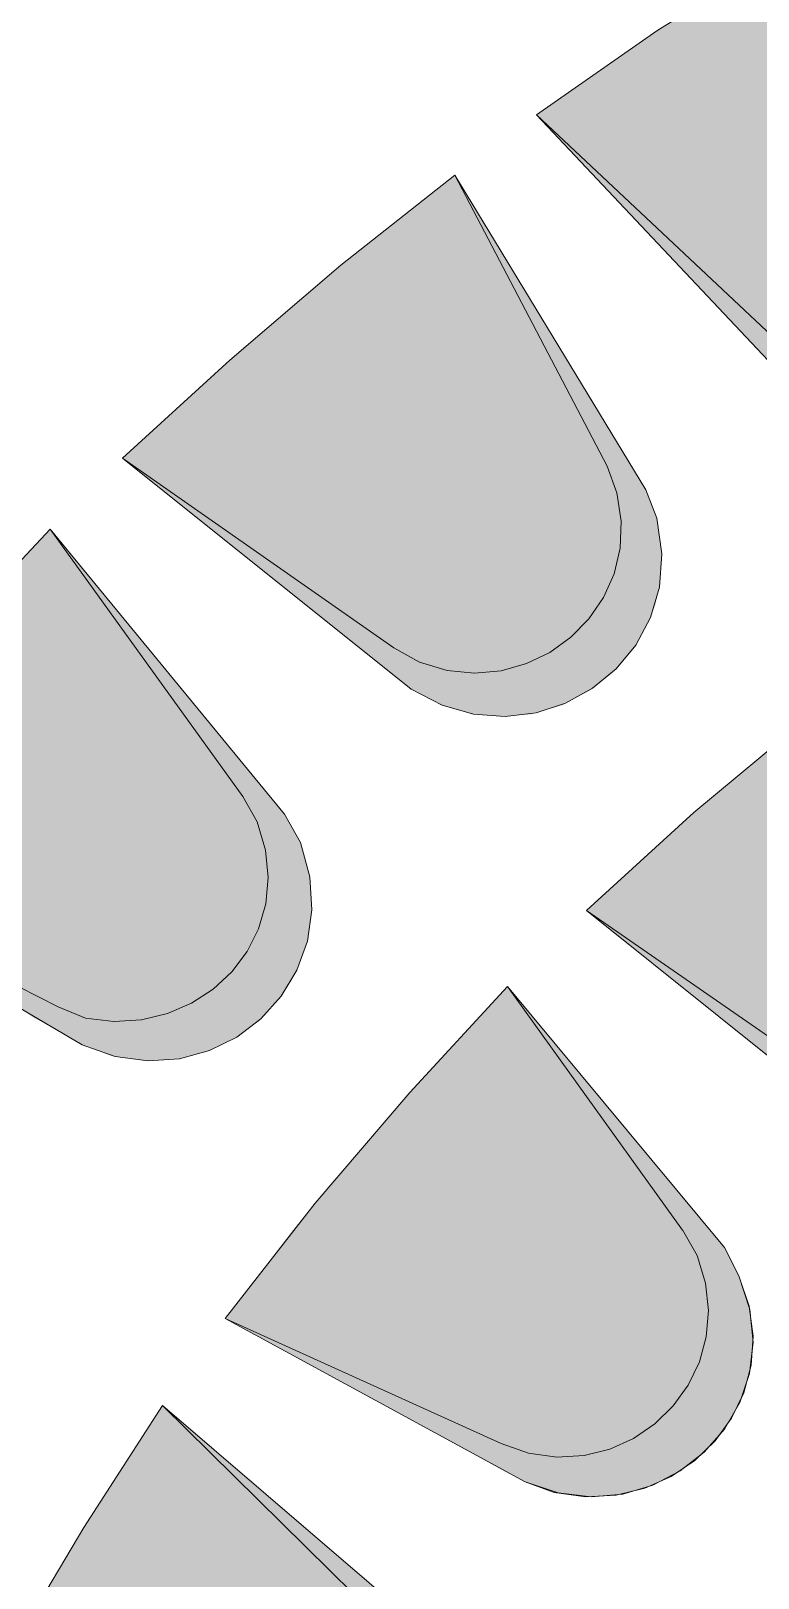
# Model space of a CAD drawing. Extents: x 0 to 245, y -13 to 205.
# Drawn here: x 105.85 to 119.67, y 133.08 to 162.48 of the extents above; entities that cross this region are included whole.
import ezdxf

# ---------------------------------------------------------------- set-up
doc = ezdxf.new("R2010")
doc.units = 0
doc.layers.add('FILL', color=8, linetype='Continuous')
doc.layers.add('GEOMETRY', color=7, linetype='Continuous')

msp = doc.modelspace()

# ---------------------------------------------------------------- hatches: boundary and pattern name
at = {"layer": 'FILL'}
for points in [[(122.512, 165.337), (120.101, 163.954), (117.751, 162.483), (115.462, 160.888)], [(120.101, 163.954), (117.751, 162.482), (123.519, 162.482)], [(117.752, 162.483), (115.463, 160.888), (124.07, 160.888)], [(117.752, 162.483), (123.52, 162.483), (124.07, 160.888)], [(115.463, 160.888), (120.041, 156.589)], [(115.463, 160.888), (120.285, 155.779), (120.826, 155.393), (121.4, 155.141), (121.992, 155.017), (122.585, 155.011), (123.162, 155.118), (123.706, 155.328), (124.2, 155.634), (124.629, 156.028), (124.975, 156.503), (125.222, 157.051), (125.353, 157.664), (125.352, 158.334), (125.229, 158.935)], [(115.463, 160.888), (116.836, 159.475), (116.989, 159.475)], [(115.463, 160.888), (116.989, 159.475), (124.588, 159.475)], [(115.463, 160.888), (124.07, 160.888), (124.588, 159.475)], [(113.907, 159.745), (111.74, 158.033), (109.634, 156.229), (107.589, 154.366)], [(113.907, 159.745), (111.74, 158.033), (114.822, 158.033)], [(113.907, 159.745), (116.805, 154.214)], [(113.907, 159.745), (117.538, 153.765)], [(113.907, 159.745), (116.745, 154.366), (117.172, 154.366)], [(116.836, 159.475), (119.523, 156.589), (120.041, 156.589)], [(116.836, 159.475), (116.989, 159.475), (120.041, 156.589)], [(116.989, 159.475), (117.569, 158.935), (124.679, 158.935)], [(116.989, 159.475), (124.588, 159.475), (124.679, 158.935)], [(117.569, 158.935), (118.149, 158.363), (124.679, 158.363)], [(117.569, 158.935), (124.679, 158.935), (124.679, 158.363)], [(118.149, 158.363), (118.727, 157.853), (124.587, 157.853)], [(118.149, 158.363), (124.679, 158.363), (124.587, 157.853)], [(111.74, 158.033), (109.634, 156.229), (115.767, 156.229)], [(111.74, 158.033), (114.822, 158.033), (115.767, 156.229)], [(118.728, 157.853), (119.278, 157.34), (124.374, 157.34)], [(118.728, 157.853), (124.587, 157.853), (124.374, 157.34)], [(119.278, 157.34), (119.766, 156.891), (124.039, 156.891)], [(119.278, 157.34), (124.375, 157.34), (124.039, 156.891)], [(119.522, 156.589), (119.828, 156.288), (120.499, 156.288)], [(119.522, 156.589), (120.041, 156.589), (120.499, 156.288)], [(109.634, 156.23), (107.589, 154.367), (116.745, 154.367)], [(109.634, 156.23), (115.768, 156.23), (116.745, 154.367)], [(107.589, 154.366), (112.747, 150.759)], [(107.589, 154.366), (113.082, 149.975), (113.666, 149.668), (114.267, 149.497), (114.869, 149.453), (115.457, 149.527), (116.015, 149.71), (116.527, 149.991), (116.977, 150.362), (117.35, 150.813), (117.629, 151.334), (117.8, 151.915), (117.846, 152.548), (117.752, 153.222), (117.538, 153.764)], [(107.589, 154.366), (107.773, 154.214), (107.803, 154.214)], [(107.589, 154.366), (107.803, 154.214), (116.806, 154.214)], [(107.589, 154.366), (116.745, 154.366), (116.806, 154.214)], [(116.745, 154.366), (116.806, 154.214), (117.265, 154.214)], [(116.745, 154.366), (117.172, 154.366), (117.265, 154.214)], [(107.772, 154.214), (112.136, 150.759), (112.747, 150.759)], [(107.772, 154.214), (107.802, 154.214), (112.747, 150.759)], [(107.802, 154.214), (108.534, 153.704), (116.989, 153.704)], [(107.802, 154.214), (116.805, 154.214), (116.989, 153.704)], [(112.747, 150.759), (113.235, 150.488), (113.762, 150.331), (114.284, 150.279), (114.791, 150.325), (115.271, 150.46), (115.716, 150.674), (116.116, 150.961), (116.459, 151.31), (116.737, 151.714), (116.939, 152.164), (117.055, 152.652), (117.075, 153.168), (116.989, 153.704), (116.806, 154.214)], [(116.805, 154.214), (116.957, 153.765), (117.537, 153.765)], [(116.805, 154.214), (117.264, 154.214), (117.537, 153.765)], [(116.958, 153.765), (116.989, 153.704), (117.569, 153.704)], [(116.958, 153.765), (117.538, 153.765), (117.569, 153.704)], [(108.535, 153.704), (109.328, 153.162), (117.081, 153.162)], [(108.535, 153.704), (116.989, 153.704), (117.081, 153.162)], [(116.989, 153.704), (117.081, 153.223), (117.752, 153.223)], [(116.989, 153.704), (117.569, 153.704), (117.752, 153.223)], [(117.081, 153.223), (117.081, 153.162), (117.752, 153.162)], [(117.081, 153.223), (117.752, 153.223), (117.752, 153.162)], [(106.216, 153.013), (104.323, 150.997), (102.492, 148.925), (100.753, 146.789)], [(106.216, 153.013), (104.323, 150.997), (107.68, 150.997)], [(106.216, 153.013), (109.878, 147.933)], [(106.216, 153.013), (110.672, 147.601)], [(106.216, 153.013), (109.878, 147.933), (110.398, 147.933)], [(109.328, 153.162), (110.092, 152.592), (117.05, 152.592)], [(109.328, 153.162), (117.081, 153.162), (117.05, 152.592)], [(117.081, 153.162), (117.05, 152.622), (117.844, 152.622)], [(117.081, 153.162), (117.752, 153.162), (117.844, 152.622)], [(110.091, 152.592), (110.853, 152.082), (116.898, 152.082)], [(110.091, 152.592), (117.049, 152.592), (116.898, 152.082)], [(117.049, 152.592), (116.898, 152.082), (117.812, 152.082)], [(117.049, 152.622), (117.049, 152.592), (117.843, 152.592)], [(117.049, 152.622), (117.843, 152.622), (117.843, 152.592)], [(117.049, 152.592), (117.843, 152.592), (117.812, 152.082)], [(110.853, 152.082), (111.556, 151.569), (116.654, 151.569)], [(110.853, 152.082), (116.898, 152.082), (116.654, 151.569)], [(116.898, 152.082), (116.867, 151.989), (117.812, 151.989)], [(116.898, 152.082), (117.812, 152.082), (117.812, 151.989)], [(116.867, 151.989), (116.654, 151.569), (117.721, 151.569)], [(116.867, 151.989), (117.812, 151.989), (117.721, 151.569)], [(111.556, 151.57), (112.165, 151.149), (116.318, 151.149)], [(111.556, 151.57), (116.654, 151.57), (116.318, 151.149)], [(116.532, 151.419), (116.318, 151.148), (117.538, 151.148)], [(116.654, 151.57), (116.532, 151.42), (117.661, 151.42)], [(116.532, 151.419), (117.661, 151.419), (117.538, 151.148)], [(116.654, 151.57), (117.721, 151.57), (117.661, 151.42)], [(112.166, 151.149), (112.686, 150.789), (115.89, 150.789)], [(112.166, 151.149), (116.318, 151.149), (115.89, 150.789)], [(116.318, 151.149), (116.011, 150.878), (117.385, 150.878)], [(116.318, 151.149), (117.538, 151.149), (117.385, 150.878)], [(104.323, 150.997), (102.492, 148.925), (109.176, 148.925)], [(104.323, 150.997), (107.679, 150.997), (109.176, 148.925)], [(116.011, 150.878), (115.889, 150.788), (117.323, 150.788)], [(116.011, 150.878), (117.385, 150.878), (117.323, 150.788)], [(122.788, 151.089), (120.591, 149.405), (118.455, 147.632), (116.41, 145.768)], [(112.136, 150.759), (112.442, 150.488), (113.235, 150.488)], [(112.136, 150.759), (112.746, 150.759), (113.235, 150.488)], [(112.685, 150.788), (112.747, 150.759), (115.83, 150.759)], [(112.685, 150.788), (115.889, 150.788), (115.83, 150.759)], [(112.747, 150.759), (113.174, 150.517), (115.401, 150.517)], [(112.747, 150.759), (115.83, 150.759), (115.401, 150.517)], [(115.889, 150.788), (115.403, 150.517), (117.111, 150.517)], [(115.889, 150.788), (117.324, 150.788), (117.111, 150.517)], [(112.442, 150.488), (112.625, 150.338), (113.785, 150.338)], [(112.442, 150.488), (113.235, 150.488), (113.785, 150.338)], [(112.625, 150.337), (112.686, 150.276), (114.333, 150.276)], [(112.625, 150.337), (113.785, 150.337), (114.333, 150.276)], [(112.685, 150.277), (113.051, 150.007), (116.561, 150.007)], [(112.685, 150.277), (116.898, 150.277), (116.561, 150.007)], [(113.173, 150.517), (113.235, 150.488), (115.309, 150.488)], [(113.173, 150.517), (115.401, 150.517), (115.309, 150.488)], [(113.235, 150.488), (113.722, 150.338), (114.882, 150.338)], [(113.235, 150.488), (115.309, 150.488), (114.882, 150.338)], [(113.722, 150.337), (114.76, 150.337)], [(113.722, 150.337), (114.882, 150.337), (114.76, 150.337)], [(113.785, 150.337), (114.761, 150.337), (114.333, 150.276)], [(114.883, 150.337), (114.333, 150.276), (116.898, 150.276)], [(115.037, 150.398), (114.883, 150.337), (116.958, 150.337)], [(114.883, 150.337), (116.958, 150.337), (116.898, 150.276)], [(115.403, 150.517), (115.037, 150.398), (117.019, 150.398)], [(115.037, 150.398), (117.019, 150.398), (116.958, 150.337)], [(115.403, 150.517), (117.111, 150.517), (117.019, 150.398)], [(113.051, 150.007), (113.081, 149.976), (116.531, 149.976)], [(113.051, 150.007), (116.561, 150.007), (116.531, 149.976)], [(113.082, 149.976), (113.602, 149.706), (116.012, 149.706)], [(113.082, 149.976), (116.532, 149.976), (116.012, 149.706)], [(113.601, 149.707), (113.631, 149.675), (115.982, 149.675)], [(113.601, 149.707), (116.011, 149.707), (115.982, 149.675)], [(113.632, 149.675), (114.182, 149.526), (115.433, 149.526)], [(113.632, 149.675), (115.982, 149.675), (115.433, 149.526)], [(114.181, 149.526), (114.21, 149.496), (115.371, 149.496)], [(114.181, 149.526), (115.432, 149.526), (115.371, 149.496)], [(114.211, 149.495), (115.372, 149.495), (114.822, 149.466)], [(120.591, 149.405), (118.455, 147.632), (124.436, 147.632)], [(102.492, 148.925), (101.668, 147.933), (109.878, 147.933)], [(102.492, 148.925), (109.176, 148.925), (109.878, 147.933)], [(101.668, 147.933), (101.272, 147.453), (110.152, 147.453)], [(101.668, 147.933), (109.878, 147.933), (110.152, 147.453)], [(106.367, 143.935), (106.887, 143.724), (107.43, 143.659), (107.954, 143.69), (108.448, 143.808), (108.904, 144.005), (109.314, 144.274), (109.669, 144.605), (109.96, 144.991), (110.179, 145.423), (110.316, 145.894), (110.363, 146.394), (110.311, 146.917), (110.152, 147.453), (109.878, 147.933)], [(109.878, 147.933), (110.063, 147.601), (110.672, 147.601)], [(109.878, 147.933), (110.398, 147.933), (110.672, 147.601)], [(100.753, 146.789), (106.826, 143.214), (107.455, 142.994), (108.077, 142.91), (108.678, 142.951), (109.244, 143.106), (109.763, 143.364), (110.222, 143.712), (110.607, 144.139), (110.906, 144.634), (111.106, 145.185), (111.192, 145.781), (111.153, 146.41), (110.976, 147.06), (110.672, 147.601)], [(110.062, 147.601), (110.152, 147.453), (110.762, 147.453)], [(110.062, 147.601), (110.671, 147.601), (110.762, 147.453)], [(118.455, 147.632), (116.622, 145.979), (125.228, 145.979)], [(118.455, 147.632), (124.435, 147.632), (125.228, 145.979)], [(101.271, 147.452), (100.843, 146.91), (110.305, 146.91)], [(101.271, 147.452), (110.152, 147.452), (110.305, 146.91)], [(110.152, 147.452), (110.275, 147.059), (110.975, 147.059)], [(110.152, 147.452), (110.762, 147.452), (110.975, 147.059)], [(110.275, 147.06), (110.305, 146.911), (111.006, 146.911)], [(110.275, 147.06), (110.975, 147.06), (111.006, 146.911)], [(100.843, 146.91), (100.752, 146.789), (110.305, 146.789)], [(100.753, 146.789), (106.367, 143.935)], [(100.753, 146.789), (101.546, 146.368), (110.366, 146.368)], [(100.753, 146.789), (110.306, 146.789), (110.366, 146.368)], [(100.843, 146.91), (110.305, 146.91), (110.305, 146.789)], [(110.305, 146.91), (110.335, 146.489), (111.129, 146.489)], [(110.305, 146.91), (111.006, 146.91), (111.129, 146.489)], [(101.241, 146.489), (105.605, 143.934), (106.367, 143.934)], [(101.241, 146.489), (101.332, 146.489), (106.367, 143.934)], [(110.336, 146.489), (110.366, 146.368), (111.16, 146.368)], [(110.336, 146.489), (111.13, 146.489), (111.16, 146.368)], [(101.546, 146.368), (102.614, 145.825), (110.306, 145.825)], [(101.546, 146.368), (110.366, 146.368), (110.306, 145.825)], [(110.366, 146.368), (110.305, 145.888), (111.191, 145.888)], [(110.366, 146.368), (111.16, 146.368), (111.191, 145.888)], [(102.614, 145.829), (103.651, 145.286), (110.122, 145.286)], [(102.614, 145.829), (110.305, 145.829), (110.122, 145.286)], [(110.305, 145.829), (110.121, 145.286), (111.129, 145.286)], [(110.305, 145.888), (110.305, 145.826), (111.191, 145.826)], [(110.305, 145.888), (111.191, 145.888), (111.191, 145.826)], [(110.305, 145.829), (111.191, 145.829), (111.129, 145.286)], [(116.622, 145.979), (116.41, 145.768), (125.291, 145.768)], [(116.622, 145.979), (125.228, 145.979), (125.291, 145.768)], [(116.41, 145.768), (121.11, 142.521)], [(116.41, 145.768), (121.445, 141.74), (122.024, 141.427), (122.623, 141.249), (123.225, 141.197), (123.816, 141.262), (124.378, 141.434), (124.894, 141.705), (125.35, 142.066), (125.729, 142.507), (126.014, 143.02), (126.189, 143.595), (126.239, 144.223), (126.146, 144.896), (125.961, 145.468)], [(116.41, 145.768), (116.776, 145.468), (116.836, 145.468)], [(116.41, 145.768), (116.867, 145.468), (125.413, 145.468)], [(116.41, 145.768), (125.291, 145.768), (125.413, 145.468)], [(103.651, 145.286), (104.597, 144.836), (109.847, 144.836)], [(103.651, 145.286), (110.122, 145.286), (109.847, 144.836)], [(110.122, 145.286), (109.848, 144.836), (110.976, 144.836)], [(110.122, 145.286), (111.13, 145.286)], [(110.122, 145.286), (111.13, 145.286)], [(110.122, 145.286), (111.13, 145.286), (110.976, 144.836)], [(116.776, 145.468), (120.467, 142.521), (121.11, 142.521)], [(116.776, 145.468), (116.836, 145.468), (121.11, 142.521)], [(116.867, 145.468), (117.661, 144.896), (125.473, 144.896)], [(116.867, 145.468), (125.413, 145.468), (125.473, 144.896)], [(104.597, 144.836), (105.421, 144.414), (109.481, 144.414)], [(104.597, 144.836), (109.847, 144.836), (109.481, 144.414)], [(109.755, 144.715), (109.481, 144.414), (110.793, 144.414)], [(109.847, 144.836), (109.755, 144.715), (110.946, 144.715)], [(109.755, 144.715), (110.945, 144.715), (110.793, 144.414)], [(109.847, 144.836), (110.975, 144.836), (110.946, 144.715)], [(117.661, 144.896), (118.455, 144.355), (125.442, 144.355)], [(117.661, 144.896), (125.473, 144.896), (125.442, 144.355)], [(105.422, 144.414), (106.064, 144.085), (109.054, 144.085)], [(105.422, 144.414), (109.482, 144.414), (109.054, 144.085)], [(109.481, 144.414), (109.175, 144.175), (110.64, 144.175)], [(109.481, 144.414), (110.793, 144.414), (110.64, 144.175)], [(106.063, 144.085), (106.367, 143.935), (108.717, 143.935)], [(106.063, 144.085), (109.053, 144.085), (108.717, 143.935)], [(109.053, 144.085), (108.534, 143.844), (110.335, 143.844)], [(109.053, 144.085), (110.549, 144.085), (110.335, 143.844)], [(109.176, 144.175), (109.054, 144.085), (110.55, 144.085)], [(109.176, 144.175), (110.641, 144.175), (110.55, 144.085)], [(114.914, 144.325), (113.052, 142.311), (111.252, 140.207), (109.542, 138.013)], [(114.914, 144.325), (113.052, 142.311), (116.378, 142.311)], [(114.914, 144.325), (118.24, 139.696)], [(114.914, 144.325), (119.034, 139.364)], [(114.914, 144.325), (118.24, 139.696), (118.759, 139.696)], [(118.455, 144.355), (119.247, 143.814), (125.321, 143.814)], [(118.455, 144.355), (125.442, 144.355), (125.321, 143.814)], [(105.605, 143.935), (105.911, 143.724), (106.886, 143.724)], [(105.605, 143.935), (106.367, 143.935), (106.886, 143.724)], [(106.367, 143.935), (106.642, 143.844), (108.535, 143.844)], [(106.367, 143.935), (108.718, 143.935), (108.535, 143.844)], [(106.642, 143.844), (106.886, 143.724), (108.168, 143.724)], [(106.642, 143.844), (108.535, 143.844), (108.168, 143.724)], [(108.535, 143.844), (108.107, 143.724), (110.245, 143.724)], [(108.535, 143.844), (110.336, 143.844), (110.245, 143.724)], [(119.247, 143.814), (119.95, 143.334), (125.046, 143.334)], [(119.247, 143.814), (125.321, 143.814), (125.046, 143.334)], [(105.911, 143.724), (106.033, 143.663), (107.436, 143.663)], [(105.911, 143.724), (106.887, 143.724), (107.436, 143.663)], [(106.033, 143.663), (106.582, 143.362), (109.756, 143.362)], [(106.033, 143.663), (110.183, 143.663), (109.756, 143.362)], [(106.886, 143.724), (107.222, 143.695), (108.016, 143.695)], [(106.886, 143.724), (108.168, 143.724), (108.016, 143.695)], [(107.222, 143.695), (108.016, 143.695), (107.437, 143.664)], [(108.016, 143.695), (107.437, 143.664), (110.183, 143.664)], [(108.107, 143.724), (108.016, 143.695), (110.212, 143.695)], [(108.016, 143.695), (110.212, 143.695), (110.183, 143.664)], [(108.107, 143.724), (110.245, 143.724), (110.212, 143.695)], [(106.582, 143.363), (106.826, 143.215), (109.451, 143.215)], [(106.582, 143.363), (109.756, 143.363), (109.451, 143.215)], [(106.826, 143.214), (107.161, 143.093), (109.206, 143.093)], [(106.826, 143.214), (109.451, 143.214), (109.206, 143.093)], [(107.161, 143.093), (107.375, 143.003), (108.872, 143.003)], [(107.161, 143.093), (109.206, 143.093), (108.872, 143.003)], [(107.375, 143.003), (107.803, 142.942), (108.596, 142.942)], [(107.375, 143.003), (108.872, 143.003), (108.596, 142.942)], [(107.802, 142.943), (108.595, 142.943), (107.985, 142.914)], [(113.051, 142.312), (111.251, 140.208), (117.874, 140.208)], [(113.051, 142.312), (116.377, 142.312), (117.874, 140.208)], [(111.252, 140.207), (110.854, 139.726), (118.21, 139.726)], [(111.252, 140.207), (117.875, 140.207), (118.21, 139.726)], [(110.853, 139.726), (110.488, 139.246), (118.485, 139.246)], [(110.853, 139.726), (118.209, 139.726), (118.485, 139.246)], [(114.792, 135.638), (115.31, 135.456), (115.85, 135.382), (116.368, 135.41), (116.858, 135.531), (117.308, 135.735), (117.712, 136.012), (118.061, 136.354), (118.346, 136.749), (118.559, 137.19), (118.69, 137.667), (118.733, 138.169), (118.677, 138.688), (118.515, 139.214), (118.24, 139.697)], [(118.24, 139.696), (118.423, 139.364), (119.034, 139.364)], [(118.24, 139.696), (118.759, 139.696), (119.034, 139.364)], [(109.542, 138.013), (115.249, 134.914), (115.877, 134.7), (116.5, 134.626), (117.103, 134.679), (117.672, 134.847), (118.192, 135.117), (118.651, 135.477), (119.034, 135.915), (119.326, 136.417), (119.514, 136.972), (119.583, 137.566), (119.519, 138.188), (119.309, 138.825), (119.034, 139.365)], [(115.249, 134.914), (115.799, 134.707), (116.4, 134.628), (116.978, 134.66), (117.523, 134.792), (118.024, 135.015), (118.473, 135.318), (118.859, 135.691), (119.172, 136.123), (119.404, 136.605), (119.543, 137.127), (119.58, 137.677), (119.505, 138.246), (119.309, 138.824), (119.034, 139.364)], [(118.422, 139.364), (118.514, 139.214), (119.124, 139.214)], [(118.422, 139.364), (119.033, 139.364), (119.124, 139.214)], [(110.488, 139.245), (110.092, 138.734), (118.667, 138.734)], [(110.488, 139.245), (118.485, 139.245), (118.667, 138.734)], [(118.514, 139.214), (118.606, 138.824), (119.308, 138.824)], [(118.514, 139.214), (119.124, 139.214), (119.308, 138.824)], [(118.606, 138.824), (118.667, 138.674), (119.37, 138.674)], [(118.606, 138.824), (119.308, 138.824), (119.37, 138.674)], [(110.091, 138.735), (109.663, 138.164), (118.727, 138.164)], [(110.091, 138.735), (118.666, 138.735), (118.727, 138.164)], [(118.667, 138.674), (118.699, 138.253), (119.522, 138.253)], [(118.667, 138.674), (119.37, 138.674), (119.522, 138.253)], [(118.699, 138.253), (118.727, 138.134), (119.522, 138.134)], [(118.699, 138.253), (119.522, 138.253), (119.522, 138.134)], [(109.664, 138.163), (109.542, 138.013), (118.699, 138.013)], [(109.542, 138.013), (114.792, 135.638)], [(109.542, 138.013), (110.213, 137.653), (110.336, 137.653)], [(109.542, 138.013), (110.428, 137.622), (118.667, 137.622)], [(109.542, 138.013), (118.699, 138.013), (118.667, 137.622)], [(109.664, 138.163), (118.727, 138.163), (118.699, 138.013)], [(118.728, 138.134), (118.666, 137.653), (119.582, 137.653)], [(118.728, 138.134), (119.522, 138.134), (119.582, 137.653)], [(110.213, 137.653), (113.938, 135.638), (114.792, 135.638)], [(110.213, 137.653), (110.336, 137.653), (114.792, 135.638)], [(110.427, 137.622), (111.586, 137.08), (118.514, 137.08)], [(110.427, 137.622), (118.666, 137.622), (118.514, 137.08)], [(118.667, 137.653), (118.667, 137.592), (119.583, 137.592)], [(118.667, 137.653), (119.583, 137.653), (119.583, 137.592)], [(118.667, 137.592), (118.515, 137.05), (119.522, 137.05)], [(118.667, 137.592), (119.583, 137.592), (119.522, 137.05)], [(111.587, 137.08), (112.655, 136.601), (118.272, 136.601)], [(111.587, 137.08), (118.515, 137.08), (118.272, 136.601)], [(118.514, 137.05), (118.24, 136.57), (119.369, 136.57)], [(118.514, 137.05), (119.522, 137.05)], [(118.514, 137.05), (119.522, 137.05)], [(118.514, 137.05), (119.522, 137.05), (119.369, 136.57)], [(112.655, 136.601), (113.571, 136.179), (117.905, 136.179)], [(112.655, 136.601), (118.271, 136.601), (117.905, 136.179)], [(118.149, 136.48), (117.875, 136.149), (119.156, 136.149)], [(118.24, 136.57), (118.149, 136.48), (119.339, 136.48)], [(118.149, 136.48), (119.338, 136.48), (119.156, 136.149)], [(118.24, 136.57), (119.37, 136.57), (119.339, 136.48)], [(108.351, 136.36), (106.857, 134.045), (105.452, 131.672), (104.17, 129.236)], [(108.351, 136.36), (106.857, 134.045), (110.703, 134.045)], [(108.351, 136.36), (112.442, 132.333)], [(108.351, 136.36), (113.265, 132.152)], [(108.351, 136.36), (112.442, 132.333), (113.051, 132.333)], [(113.571, 136.179), (114.333, 135.819), (117.476, 135.819)], [(113.571, 136.179), (117.905, 136.179), (117.476, 135.819)], [(117.875, 136.149), (117.6, 135.939), (119.065, 135.939)], [(117.875, 136.149), (119.156, 136.149), (119.065, 135.939)], [(117.599, 135.939), (117.446, 135.819), (118.943, 135.819)], [(117.599, 135.939), (119.065, 135.939), (118.943, 135.819)], [(113.937, 135.638), (114.273, 135.456), (115.309, 135.456)], [(113.937, 135.638), (114.791, 135.638), (115.309, 135.456)], [(114.333, 135.819), (114.792, 135.638), (117.081, 135.638)], [(114.333, 135.819), (117.477, 135.819), (117.081, 135.638)], [(114.792, 135.638), (114.944, 135.577), (116.958, 135.577)], [(114.792, 135.638), (117.081, 135.638), (116.958, 135.577)], [(114.944, 135.577), (115.309, 135.457), (116.532, 135.457)], [(114.944, 135.577), (116.958, 135.577), (116.532, 135.457)], [(116.958, 135.577), (116.654, 135.487), (118.667, 135.487)], [(117.446, 135.819), (116.958, 135.578), (118.727, 135.578)], [(116.958, 135.577), (118.728, 135.577), (118.667, 135.487)], [(117.446, 135.819), (118.943, 135.819), (118.727, 135.578)], [(114.273, 135.457), (114.393, 135.367), (115.86, 135.367)], [(114.273, 135.457), (115.309, 135.457), (115.86, 135.367)], [(114.393, 135.367), (114.882, 135.096), (118.178, 135.096)], [(114.393, 135.367), (118.514, 135.367), (118.178, 135.096)], [(115.309, 135.457), (115.524, 135.427), (116.439, 135.427)], [(115.309, 135.457), (116.532, 135.457), (116.439, 135.427)], [(115.524, 135.427), (116.439, 135.427), (115.86, 135.367)], [(116.41, 135.427), (115.86, 135.367), (118.514, 135.367)], [(116.654, 135.488), (116.41, 135.427), (118.577, 135.427)], [(116.41, 135.427), (118.577, 135.427), (118.514, 135.367)], [(116.654, 135.488), (118.667, 135.488), (118.577, 135.427)], [(114.883, 135.096), (115.249, 134.914), (117.814, 134.914)], [(114.883, 135.096), (118.179, 135.096), (117.814, 134.914)], [(115.249, 134.914), (115.494, 134.827), (117.63, 134.827)], [(115.249, 134.914), (117.813, 134.914), (117.63, 134.827)], [(115.494, 134.827), (115.799, 134.707), (117.203, 134.707)], [(115.494, 134.827), (117.63, 134.827), (117.203, 134.707)], [(115.798, 134.707), (116.133, 134.677), (117.049, 134.677)], [(115.798, 134.707), (117.202, 134.707), (117.049, 134.677)], [(116.134, 134.677), (117.05, 134.677), (116.41, 134.645)], [(106.857, 134.044), (105.878, 132.361), (112.411, 132.361)], [(106.857, 134.044), (110.703, 134.044), (112.411, 132.361)]]:
    msp.add_hatch(color=7, dxfattribs=at).paths.add_polyline_path(points)

# ---------------------------------------------------------------- linework, layer by layer
at = {"layer": 'GEOMETRY', "lineweight": 13}
for points in [[(122.512, 165.337), (120.101, 163.954), (117.751, 162.483), (115.462, 160.888)], [(115.463, 160.888), (120.041, 156.589)], [(115.463, 160.888), (120.285, 155.779), (120.826, 155.393), (121.4, 155.141), (121.992, 155.017), (122.585, 155.011), (123.162, 155.118), (123.706, 155.328), (124.2, 155.634), (124.629, 156.028), (124.975, 156.503), (125.222, 157.051), (125.353, 157.664), (125.352, 158.334), (125.229, 158.935)], [(113.907, 159.745), (111.74, 158.033), (109.634, 156.229), (107.589, 154.366)], [(113.907, 159.745), (116.805, 154.214)], [(113.907, 159.745), (117.538, 153.765)], [(107.589, 154.366), (112.747, 150.759)], [(107.589, 154.366), (113.082, 149.975), (113.666, 149.668), (114.267, 149.497), (114.869, 149.453), (115.457, 149.527), (116.015, 149.71), (116.527, 149.991), (116.977, 150.362), (117.35, 150.813), (117.629, 151.334), (117.8, 151.915), (117.846, 152.548), (117.752, 153.222), (117.538, 153.764)], [(112.747, 150.759), (113.235, 150.488), (113.762, 150.331), (114.284, 150.279), (114.791, 150.325), (115.271, 150.46), (115.716, 150.674), (116.116, 150.961), (116.459, 151.31), (116.737, 151.714), (116.939, 152.164), (117.055, 152.652), (117.075, 153.168), (116.989, 153.704), (116.806, 154.214)], [(106.216, 153.013), (104.323, 150.997), (102.492, 148.925), (100.753, 146.789)], [(106.216, 153.013), (109.878, 147.933)], [(106.216, 153.013), (110.672, 147.601)], [(122.788, 151.089), (120.591, 149.405), (118.455, 147.632), (116.41, 145.768)], [(106.367, 143.935), (106.887, 143.724), (107.43, 143.659), (107.954, 143.69), (108.448, 143.808), (108.904, 144.005), (109.314, 144.274), (109.669, 144.605), (109.96, 144.991), (110.179, 145.423), (110.316, 145.894), (110.363, 146.394), (110.311, 146.917), (110.152, 147.453), (109.878, 147.933)], [(100.753, 146.789), (106.826, 143.214), (107.455, 142.994), (108.077, 142.91), (108.678, 142.951), (109.244, 143.106), (109.763, 143.364), (110.222, 143.712), (110.607, 144.139), (110.906, 144.634), (111.106, 145.185), (111.192, 145.781), (111.153, 146.41), (110.976, 147.06), (110.672, 147.601)], [(100.753, 146.789), (106.367, 143.935)], [(116.41, 145.768), (121.11, 142.521)], [(116.41, 145.768), (121.445, 141.74), (122.024, 141.427), (122.623, 141.249), (123.225, 141.197), (123.816, 141.262), (124.378, 141.434), (124.894, 141.705), (125.35, 142.066), (125.729, 142.507), (126.014, 143.02), (126.189, 143.595), (126.239, 144.223), (126.146, 144.896), (125.961, 145.468)], [(114.914, 144.325), (113.052, 142.311), (111.252, 140.207), (109.542, 138.013)], [(114.914, 144.325), (118.24, 139.696)], [(114.914, 144.325), (119.034, 139.364)], [(114.792, 135.638), (115.31, 135.456), (115.85, 135.382), (116.368, 135.41), (116.858, 135.531), (117.308, 135.735), (117.712, 136.012), (118.061, 136.354), (118.346, 136.749), (118.559, 137.19), (118.69, 137.667), (118.733, 138.169), (118.677, 138.688), (118.515, 139.214), (118.24, 139.697)], [(109.542, 138.013), (115.249, 134.914), (115.877, 134.7), (116.5, 134.626), (117.103, 134.679), (117.672, 134.847), (118.192, 135.117), (118.651, 135.477), (119.034, 135.915), (119.326, 136.417), (119.514, 136.972), (119.583, 137.566), (119.519, 138.188), (119.309, 138.825), (119.034, 139.365)], [(115.249, 134.914), (115.799, 134.707), (116.4, 134.628), (116.978, 134.66), (117.523, 134.792), (118.024, 135.015), (118.473, 135.318), (118.859, 135.691), (119.172, 136.123), (119.404, 136.605), (119.543, 137.127), (119.58, 137.677), (119.505, 138.246), (119.309, 138.824), (119.034, 139.364)], [(109.542, 138.013), (114.792, 135.638)], [(108.351, 136.36), (106.857, 134.045), (105.452, 131.672), (104.17, 129.236)], [(108.351, 136.36), (112.442, 132.333)], [(108.351, 136.36), (113.265, 132.152)]]:
    msp.add_lwpolyline(points, dxfattribs=at)

doc.saveas('drawing.dxf')
